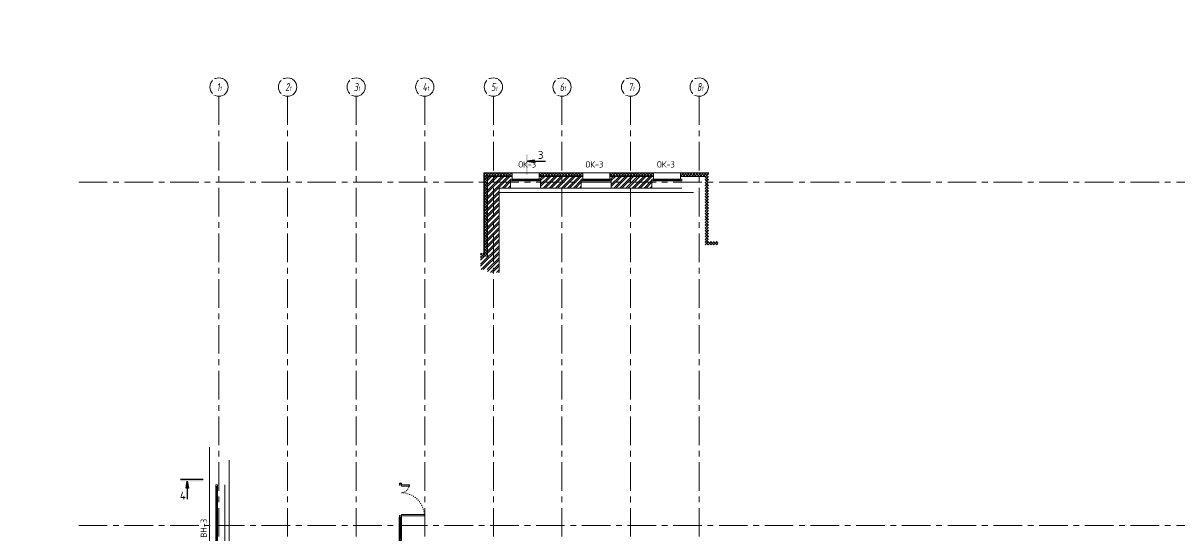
# Model space of a CAD drawing. Header units: millimetres. Extents: x 0 to 636307, y -180975 to 471719.
# Drawn here: x 545288 to 595871, y -50011 to -27598 of the extents above; entities that cross this region are included whole.
import ezdxf
from ezdxf import colors
from ezdxf.entities.mleader import LeaderData, LeaderLine
from ezdxf.math import Vec2, Vec3

# ---------------------------------------------------------------- set-up
doc = ezdxf.new("R2010")
doc.units = ezdxf.units.MM
doc.linetypes.add('ACAD_ISO03W100', pattern=[30, 12, -18])
doc.linetypes.add('CENTER', pattern=[2, 1.25, -0.25, 0.25, -0.25])
for name, color, linetype, lineweight in [('АР_Витраж', 4, 'Continuous', 15), ('АР_Двери', 7, 'Continuous', 0), ('АР_Навесной фасад', 250, 'Continuous', 5), ('АР_Оси', 7, 'Continuous', 25), ('АР_Отметки', 7, 'Continuous', 5), ('АР_Подоконники', 163, 'Continuous', 9), ('АР_Разрезы', 175, 'Continuous', 9), ('АР_Сущ Несущая стена', 250, 'Continuous', 50), ('АР_тонкая линия', 250, 'Continuous', 0), ('АР_Утеплитель', 250, 'Continuous', 13), ('АР_Штриховка кирпич', 250, 'Continuous', 9), ('Маркировка ОКОН', 5, 'Continuous', 18), ('ТОНКАЯ', 253, 'Continuous', 0)]:
    doc.layers.add(name, color=color, linetype=linetype, lineweight=lineweight)
doc.layers.add('АР_новое окно', color=160, linetype='Continuous')
doc.styles.add('ISOCPEUR', font='', dxfattribs={"height": 250})
doc.styles.add('METRO-STYLE', font='isocpeur.ttf', dxfattribs={"width": 0.9, "oblique": 15})
doc.styles.add('PDF ISOCPEUR', font='isocpeur.ttf')
doc.styles.add('ГОСТ 2.304', font='CS_Gost2304.shx', dxfattribs={"oblique": 10})
doc.styles.get('ISOCPEUR').set_extended_font_data('ISOCPEUR', italic=True)

# ---------------------------------------------------------------- blocks, each defined once
blk = doc.blocks.new('*U213')
at = {"linetype": 'ByBlock'}
for p, q in [((0, 0), (0, -74)), ((50, 0), (0, 0)), ((0, -74), (0, 0)), ((1000, 0), (0, 0)), ((50, -74), (0, -74)), ((0, -74), (1000, -74)), ((50, 0), (50, -74)), ((950, 0), (50, 0)), ((50, -37), (950, -37)), ((50, -74), (950, -74)), ((950, 0), (1000, 0)), ((950, 0), (950, -74)), ((950, -74), (1000, -74)), ((1000, 0), (1000, -74)), ((1000, -74), (1000, 0))]:
    blk.add_line(p, q, dxfattribs=at)
blk = doc.blocks.new('*U258')
at = {"layer": 'АР_новое окно', "lineweight": 9}
for p, q in [((0, 1310), (-70, 1310)), ((-70, 1310), (-70, 0)), ((-70, 0), (-70, 1310)), ((0, 1240), (-70, 1240)), ((-35, 1240), (-35, 70)), ((0, 1310), (0, 0)), ((0, 70), (-70, 70)), ((0, 0), (-70, 0))]:
    blk.add_line(p, q, dxfattribs=at)
blk = doc.blocks.new('*U256')
at = {"layer": 'АР_новое окно', "lineweight": 9}
for p, q in [((0, 1310), (-70, 1310)), ((-70, 1310), (-70, 0)), ((-70, 0), (-70, 1310)), ((0, 1240), (-70, 1240)), ((-35, 1240), (-35, 70)), ((0, 1310), (0, 0)), ((0, 70), (-70, 70)), ((0, 0), (-70, 0))]:
    blk.add_line(p, q, dxfattribs=at)
blk = doc.blocks.new('*U257')
at = {"layer": 'АР_новое окно', "lineweight": 9}
for p, q in [((0, 1310), (-70, 1310)), ((-70, 1310), (-70, 0)), ((-70, 0), (-70, 1310)), ((0, 1240), (-70, 1240)), ((-35, 1240), (-35, 70)), ((0, 1310), (0, 0)), ((0, 70), (-70, 70)), ((0, 0), (-70, 0))]:
    blk.add_line(p, q, dxfattribs=at)
blk = doc.blocks.new('_DotSmall')
at = {"color": 0, "linetype": 'ByBlock', "const_width": 0.5}
blk.add_lwpolyline([(-0.0625, 0, 1), (0.0625, 0, 1)], format="xyb", close=True, dxfattribs=at)
blk = doc.blocks.new('*U253')
at = {"layer": 'АР_новое окно', "lineweight": 9}
for p, q in [((0, 3800), (-70, 3800)), ((-70, 3800), (-70, 0)), ((-70, 0), (-70, 3800)), ((0, 3730), (-70, 3730)), ((-35, 3730), (-35, 70)), ((0, 3800), (0, 0)), ((0, 70), (-70, 70)), ((0, 0), (-70, 0))]:
    blk.add_line(p, q, dxfattribs=at)
blk = doc.blocks.new('Полуторная_на лестницу')
for points in [[(75, 80), (75, 1080), (125, 1080), (125, 80)], [(1375, 430), (1375, 80), (1425, 80), (1425, 430)]]:
    blk.add_lwpolyline(points, close=True)
for points in [[(0, 0), (0, 80), (20, 80), (20, 0), (0, 0)], [(20, 80), (20, 0), (90, 0), (90, 30), (75, 30), (75, 80), (20, 80)], [(1480, 80), (1480, 0), (1410, 0), (1410, 30), (1425, 30), (1425, 80), (1480, 80)], [(1500, 0), (1500, 80), (1480, 80), (1480, 0), (1500, 0)]]:
    blk.add_lwpolyline(points)
at = {"linetype": 'ACAD_ISO03W100', "ltscale": 3}
for centre, radius, start, end in [((75, 80), 1000, 0, 90), ((1465, 40), 392, 95.9075, 174.0925)]:
    blk.add_arc(centre, radius, start, end, dxfattribs=at)
blk = doc.blocks.new('A$C60573c2e')
at = {"layer": 'АР_Разрезы', "ltscale": 100}
h = blk.add_hatch(color=5, dxfattribs=at)
h.dxf.hatch_style = 1
h.paths.add_polyline_path([(13494, 917), (13424, 917), (13424, 1821), (13494, 1821)])
h.paths.add_polyline_path([(13795, 1471), (13494, 1521), (13795, 1521)])
h.paths.add_polyline_path([(13795, 1521), (13494, 1521), (13795, 1571)])
h = blk.add_hatch(color=5, dxfattribs=at)
h.dxf.hatch_style = 1
h.paths.add_polyline_path([(-689, -12469), (-689, -12399), (-1689, -12399), (-1689, -12469)])
h.paths.add_polyline_path([(-1339, -12769), (-1389, -12469), (-1389, -12769)])
h.paths.add_polyline_path([(-1389, -12769), (-1389, -12469), (-1440, -12769)])
at = {"layer": 'АР_Разрезы', "color": 5, "lineweight": 25, "ltscale": 100}
for p, q in [((13795, 1571), (13494, 1521)), ((13494, 1521), (13795, 1471)), ((13795, 1471), (13795, 1571)), ((-689, -12399, -2792), (-1689, -12399, -2792)), ((-1440, -12769, -2792), (-1389, -12469, -2792)), ((-1389, -12469, -2792), (-1339, -12769, -2792)), ((-1339, -12769, -2792), (-1440, -12769, -2792))]:
    blk.add_line(p, q, dxfattribs=at)
for points, elevation in [([(13494, 1521), (14278, 1521)], 0), ([(-1389, -12469), (-1389, -13252)], -2792)]:
    blk.add_lwpolyline(points, dxfattribs=dict(at, elevation=elevation))
at = {"layer": 'АР_Разрезы', "color": 5, "lineweight": 25, "ltscale": 100, "char_height": 350, "width": 583.33, "style": 'METRO-STYLE'}
for s, insert, attachment_point in [('{\\Q0;\\W1;3}', (13944, 1621), 7), ('{\\Q0;\\W1;4}', (-1710, -12919, -2792), 1)]:
    blk.add_mtext(s, dxfattribs=dict(at, insert=insert, attachment_point=attachment_point))

msp = doc.modelspace()

# ---------------------------------------------------------------- hatches: boundary and pattern name
at = {"layer": 'АР_Утеплитель', "lineweight": 9, "ltscale": 100}
h = msp.add_hatch(dxfattribs=at)
h.set_pattern_fill('ANSI37', color=256, scale=700)
h.set_pattern_definition([(45, (-411698.08, 1595.7), (-61.871843, 61.871843), []), (135, (-411698.08, 1595.7), (-61.871843, -61.871843), [])])
h.paths.add_polyline_path([(566671.9, -34296.4), (565591.9, -34296.4), (565591.9, -37806.2), (565291.9, -37806.2), (565291.9, -37656.2), (565441.9, -37656.2), (565441.9, -34146.4), (566671.9, -34146.4)])
h = msp.add_hatch(dxfattribs=at)
h.set_pattern_fill('ANSI37', color=256, scale=700)
h.set_pattern_definition([(45, (-408608.08, 1595.7), (-61.871843, 61.871843), []), (135, (-408608.08, 1595.7), (-61.871843, -61.871843), [])])
h.paths.add_polyline_path([(569761.9, -34296.4), (567851.9, -34296.4), (567851.9, -34146.4), (569761.9, -34146.4)])
h = msp.add_hatch(dxfattribs=at)
h.set_pattern_fill('ANSI37', color=256, scale=700)
h.set_pattern_definition([(45, (-405518.08, 1595.7), (-61.871843, 61.871843), []), (135, (-405518.08, 1595.7), (-61.871843, -61.871843), [])])
h.paths.add_polyline_path([(572851.9, -34296.4), (570941.9, -34296.4), (570941.9, -34146.4), (572851.9, -34146.4)])
h = msp.add_hatch(dxfattribs=at)
h.set_pattern_fill('ANSI37', color=256, scale=700)
h.set_pattern_definition([(45, (-402703.08, -1404.3), (-61.871843, 61.871843), []), (135, (-402703.08, -1404.3), (-61.871843, -61.871843), [])])
h.paths.add_polyline_path([(575666.9, -37296.4), (575111.9, -37296.4), (575111.9, -34296.4), (574031.9, -34296.4), (574031.9, -34146.4), (575261.9, -34146.4), (575261.9, -37146.4), (575666.9, -37146.4)])
at = {"layer": 'АР_Штриховка кирпич', "lineweight": 9, "ltscale": 100}
h = msp.add_hatch(dxfattribs=at)
h.set_pattern_fill('ANSI32', color=256, scale=500)
h.set_pattern_definition([(45, (-432687.76, 2269.73), (-132.58252, 132.58252), []), (45, (-432599.37, 2269.73), (-132.58252, 132.58252), [])])
h.paths.add_polyline_path([(566606.9, -34296.4), (565591.9, -34296.4), (565591.9, -37806.2), (565291.9, -37806.2), (565291.9, -38373.1), (565591.9, -38373.1), (565591.9, -38496.4), (566101.9, -38496.4), (566101.9, -34806.4), (566606.9, -34806.4)])
h = msp.add_hatch(dxfattribs=at)
h.set_pattern_fill('ANSI32', color=256, scale=500)
h.set_pattern_definition([(45, (-430362.76, 2269.73), (-132.58252, 132.58252), []), (45, (-430274.37, 2269.73), (-132.58252, 132.58252), [])])
h.paths.add_polyline_path([(569696.9, -34296.4), (567916.9, -34296.4), (567916.9, -34806.4), (569696.9, -34806.4)])
h = msp.add_hatch(dxfattribs=at)
h.set_pattern_fill('ANSI32', color=256, scale=500)
h.set_pattern_definition([(45, (-427272.76, 2269.73), (-132.58252, 132.58252), []), (45, (-427184.37, 2269.73), (-132.58252, 132.58252), [])])
h.paths.add_polyline_path([(572786.9, -34296.4), (571006.9, -34296.4), (571006.9, -34806.4), (572786.9, -34806.4)])

# ---------------------------------------------------------------- linework, layer by layer
at = {"layer": 'АР_Навесной фасад', "lineweight": 9, "ltscale": 100}
for p, q in [((565431.9, -34136.4), (565431.9, -37646.2)), ((565431.9, -34136.4), (575271.9, -34136.4)), ((565441.9, -34146.4), (565441.9, -37656.2)), ((565441.9, -34146.4), (566671.9, -34146.4)), ((567851.9, -34146.4), (569761.9, -34146.4)), ((570941.9, -34146.4), (572851.9, -34146.4)), ((574031.9, -34146.4), (575261.9, -34146.4))]:
    msp.add_line(p, q, dxfattribs=at)
for points in [[(566671.9, -34296.4), (566671.9, -34136.4)], [(567851.9, -34296.4), (567851.9, -34136.4)], [(569761.9, -34296.4), (569761.9, -34136.4)], [(570941.9, -34296.4), (570941.9, -34136.4)], [(572851.9, -34296.4), (572851.9, -34136.4)], [(574031.9, -34296.4), (574031.9, -34136.4)]]:
    msp.add_lwpolyline(points, dxfattribs=at)
at = {"layer": 'АР_новое окно', "lineweight": 9}
for p, q in [((566606.9, -34806.4), (567916.9, -34806.4)), ((569696.9, -34806.4), (571006.9, -34806.4)), ((572786.9, -34806.4), (574096.9, -34806.4)), ((554101.9, -51581.4), (554101.9, -47781.4))]:
    msp.add_line(p, q, dxfattribs=at)
at = {"layer": 'АР_новое окно', "lineweight": 9, "ltscale": 100}
msp.add_line((553431.9, -58976.4), (553431.9, -46136.4), dxfattribs=at)
at = {"layer": 'АР_Оси', "linetype": 'CENTER', "lineweight": 9, "ltscale": 1000}
for p, q in [((553851.9, -30794), (553851.9, -86526.3)), ((556851.9, -30794), (556851.9, -86526.3)), ((559851.9, -30794), (559851.9, -86526.3)), ((562851.9, -30794), (562851.9, -86526.3)), ((565851.9, -30794), (565851.9, -86526.3)), ((568851.9, -30794), (568851.9, -86526.3)), ((571851.9, -30794), (571851.9, -86526.3)), ((574851.9, -30794), (574851.9, -86526.3)), ((547718.2, -34556.4), (630896.6, -34556.4)), ((547718.2, -49556.4), (630896.6, -49556.4))]:
    msp.add_line(p, q, dxfattribs=at)
at = {"layer": 'АР_Оси', "lineweight": 9, "ltscale": 0.5}
for centre in [(553851.9, -30394), (556851.9, -30394), (559851.9, -30394), (562851.9, -30394), (565851.9, -30394), (568851.9, -30394), (571851.9, -30394), (574851.9, -30394)]:
    msp.add_circle(centre, 400, dxfattribs=at)
at = {"layer": 'АР_Подоконники', "lineweight": 9, "ltscale": 100}
for p, q in [((566101.9, -35006.4), (574601.9, -35006.4)), ((554301.9, -58306.4), (554301.9, -46708.5))]:
    msp.add_line(p, q, dxfattribs=at)
at = {"layer": 'АР_Сущ Несущая стена', "lineweight": 9, "ltscale": 100}
for p, q in [((565591.9, -34296.4), (565591.9, -37806.2)), ((565591.9, -34296.4), (566671.9, -34296.4)), ((566671.9, -34415.4), (566671.9, -34296.4)), ((567851.9, -34296.4), (569761.9, -34296.4)), ((567851.9, -34415.4), (567851.9, -34296.4)), ((569761.9, -34415.4), (569761.9, -34296.4)), ((570941.9, -34296.4), (572851.9, -34296.4)), ((570941.9, -34415.4), (570941.9, -34296.4)), ((572851.9, -34415.4), (572851.9, -34296.4)), ((574031.9, -34296.4), (575111.9, -34296.4)), ((574031.9, -34415.4), (574031.9, -34296.4)), ((566101.9, -34806.4), (566101.9, -38496.4)), ((566101.9, -34806.4), (566606.9, -34806.4)), ((566606.9, -34415.4), (566606.9, -34806.4)), ((566606.9, -34415.4), (566671.9, -34415.4)), ((566606.9, -34415.4), (567916.9, -34415.4)), ((567851.9, -34415.4), (567916.9, -34415.4)), ((567916.9, -34415.4), (567916.9, -34806.4)), ((567916.9, -34806.4), (569696.9, -34806.4)), ((569696.9, -34415.4), (569696.9, -34806.4)), ((569696.9, -34415.4), (569761.9, -34415.4)), ((569696.9, -34415.4), (571006.9, -34415.4)), ((570941.9, -34415.4), (571006.9, -34415.4)), ((571006.9, -34415.4), (571006.9, -34806.4)), ((571006.9, -34806.4), (572786.9, -34806.4)), ((572786.9, -34415.4), (572786.9, -34806.4)), ((572786.9, -34415.4), (572851.9, -34415.4)), ((572786.9, -34415.4), (574096.9, -34415.4)), ((553710.8, -51581.4), (553710.8, -47781.4))]:
    msp.add_line(p, q, dxfattribs=at)
at = {"layer": 'АР_тонкая линия', "lineweight": 9, "ltscale": 100}
msp.add_lwpolyline([(561727.7, -51207), (561727.7, -49207), (561775, -49207)], dxfattribs=at)

# ---------------------------------------------------------------- block references
at = {"layer": 'АР_Витраж', "lineweight": 9, "ltscale": 100, "xscale": -1, "rotation": 90.00015196563416}
msp.add_blockref('*U213', (561755, -49207), dxfattribs=at)
at = {"layer": 'АР_Двери', "lineweight": 9, "xscale": -1, "rotation": 270}
msp.add_blockref('Полуторная_на лестницу', (561749, -49207), dxfattribs=at)
at = {"layer": 'АР_новое окно', "lineweight": 9, "xscale": -1}
for name, p, rotation in [('*U257', (567916.9, -34485.4), 90), ('*U256', (571006.9, -34485.4), 90), ('*U258', (574096.9, -34485.4), 90), ('*U253', (553780.8, -47781.4), 180)]:
    msp.add_blockref(name, p, dxfattribs=dict(at, rotation=rotation))
at = {"layer": 'ТОНКАЯ', "color": 31, "lineweight": 9, "ltscale": 100, "true_color": 0xfecc66}
msp.add_blockref('A$C60573c2e', (553851.9, -35155.4), dxfattribs=at)

# ---------------------------------------------------------------- texts
at = {"layer": 'Маркировка ОКОН', "lineweight": 9, "char_height": 275.423, "attachment_point": 9, "rotation": 359.99779, "style": 'PDF ISOCPEUR'}
for insert in [(567721.7, -33910.8), (570658.1, -33910.8), (573786.2, -33910.8)]:
    msp.add_mtext('{\\W0.8;ОК-3}', dxfattribs=dict(at, insert=insert))
at = {"layer": 'Маркировка ОКОН', "lineweight": 9, "insert": (553321.6, -49267.7), "char_height": 275.423, "width": 771.185, "attachment_point": 9, "rotation": 89.99779, "style": 'PDF ISOCPEUR'}
msp.add_mtext('{\\W0.8;ВН-3}', dxfattribs=at)

# ---------------------------------------------------------------- next in the draw order: texts
at = {"layer": 'АР_Оси', "lineweight": 9, "char_height": 350, "width": 123.867, "attachment_point": 1, "line_spacing_factor": 1.149209, "style": 'ГОСТ 2.304', "bg_fill": 2}
for s, insert in [('{\\W0.8;1\\H0.57143x;1}', (553752.1, -30216.2)), ('{\\W0.8;2\\H0.57143x;1}', (556752.1, -30216.2)), ('{\\W0.8;3\\H0.57143x;1}', (559752.1, -30216.2)), ('{\\W0.8;4\\H0.57143x;1}', (562752.1, -30216.2)), ('{\\W0.8;5\\H0.57143x;1}', (565752.1, -30216.2)), ('{\\W0.8;6\\H0.57143x;1}', (568752.1, -30216.2)), ('{\\W0.8;7\\H0.57143x;1}', (571752.1, -30216.2)), ('{\\W0.8;8\\H0.57143x;1}', (574752.1, -30216.2))]:
    msp.add_mtext(s, dxfattribs=dict(at, insert=insert))

# ---------------------------------------------------------------- next in the draw order: leaders
at = {"layer": 'АР_Отметки', "lineweight": 9}
ml = msp.add_multileader_mtext('Standard', dxfattribs=at)
ml.set_content('+2,410', color=256, style='ISOCPEUR')
ml.set_leader_properties(color=256, linetype='Continuous', lineweight=-1)
ml.set_arrow_properties(name='DOTSMALL')
ml.build(insert=Vec2(0, 0))
ml.multileader.update_dxf_attribs({"has_text_frame": 1, "text_left_attachment_type": 4, "text_right_attachment_type": 4, "dogleg_length": 100, "arrow_head_size": 180})
ctx = ml.context
ctx.base_point, ctx.char_height, ctx.arrow_head_size, ctx.landing_gap_size, ctx.plane_origin = Vec3(575901.9, -83461.4), 250, 180, 50, Vec3(573740.7, -84052.7)
ctx.left_attachment, ctx.right_attachment = 4, 4
notes = []
notes.append((ctx, [(0, (0, 0, 0), (0, 0), (1, 0), 1, [])]))
ctx.mtext.insert, ctx.mtext.width, ctx.mtext.line_spacing_style, ctx.mtext.flow_direction = Vec3(575951.9, -83128.1), 852.697, 2, 5
ml = msp.add_multileader_mtext('Standard', dxfattribs=at)
ml.set_content('+3,950', color=256, style='ISOCPEUR')
ml.set_leader_properties(color=256, linetype='Continuous', lineweight=-1)
ml.set_arrow_properties(name='DOTSMALL')
ml.build(insert=Vec2(0, 0))
ml.multileader.update_dxf_attribs({"has_text_frame": 1, "text_left_attachment_type": 4, "text_right_attachment_type": 4, "dogleg_length": 100, "arrow_head_size": 180})
ctx = ml.context
ctx.base_point, ctx.char_height, ctx.arrow_head_size, ctx.landing_gap_size, ctx.plane_origin = Vec3(574216.1, -88967.1), 250, 180, 50, Vec3(574134.8, -90234.7)
ctx.left_attachment, ctx.right_attachment = 4, 4
notes.append((ctx, [(0, (0, 0, 0), (0, 0), (1, 0), 1, [])]))
ctx.mtext.insert, ctx.mtext.width, ctx.mtext.line_spacing_style, ctx.mtext.flow_direction = Vec3(574266.1, -88633.8), 852.697, 2, 5
ml = msp.add_multileader_mtext('Standard', dxfattribs=at)
ml.set_content('+2,410', color=256, style='ISOCPEUR')
ml.set_leader_properties(color=256, linetype='Continuous', lineweight=-1)
ml.set_arrow_properties(name='DOTSMALL')
ml.build(insert=Vec2(0, 0))
ml.multileader.update_dxf_attribs({"has_text_frame": 1, "text_left_attachment_type": 4, "text_right_attachment_type": 4, "dogleg_length": 100, "arrow_head_size": 180})
ctx = ml.context
ctx.base_point, ctx.char_height, ctx.arrow_head_size, ctx.landing_gap_size, ctx.plane_origin = Vec3(575901.9, -83461.4), 250, 180, 50, Vec3(573740.7, -84052.7)
ctx.left_attachment, ctx.right_attachment = 4, 4
notes.append((ctx, [(0, (0, 0, 0), (0, 0), (1, 0), 1, [])]))
ctx.mtext.insert, ctx.mtext.width, ctx.mtext.line_spacing_style, ctx.mtext.flow_direction = Vec3(575951.9, -83128.1), 852.697, 2, 5
ml = msp.add_multileader_mtext('Standard', dxfattribs=at)
ml.set_content('+3,950', color=256, style='ISOCPEUR')
ml.set_leader_properties(color=256, linetype='Continuous', lineweight=-1)
ml.set_arrow_properties(name='DOTSMALL')
ml.build(insert=Vec2(0, 0))
ml.multileader.update_dxf_attribs({"has_text_frame": 1, "text_left_attachment_type": 4, "text_right_attachment_type": 4, "dogleg_length": 100, "arrow_head_size": 180})
ctx = ml.context
ctx.base_point, ctx.char_height, ctx.arrow_head_size, ctx.landing_gap_size, ctx.plane_origin = Vec3(574216.1, -88967.1), 250, 180, 50, Vec3(574134.8, -90234.7)
ctx.left_attachment, ctx.right_attachment = 4, 4
notes.append((ctx, [(0, (0, 0, 0), (0, 0), (1, 0), 1, [])]))
ctx.mtext.insert, ctx.mtext.width, ctx.mtext.line_spacing_style, ctx.mtext.flow_direction = Vec3(574266.1, -88633.8), 852.697, 2, 5
for ctx, leaders in notes:
    for number, flags, end, landing, length, lines in leaders:
        leader = LeaderData()
        leader.index, (leader.has_last_leader_line, leader.has_dogleg_vector, leader.attachment_direction) = number, flags
        leader.last_leader_point, leader.dogleg_vector, leader.dogleg_length = Vec3(end), Vec3(landing), length
        for number, points, colour, breaks in lines:
            line = LeaderLine()
            line.index, line.vertices, line.color, line.breaks = number, Vec3.list(points), colors.encode_raw_color(colour), breaks
            leader.lines.append(line)
        ctx.leaders.append(leader)

doc.saveas('drawing.dxf')
